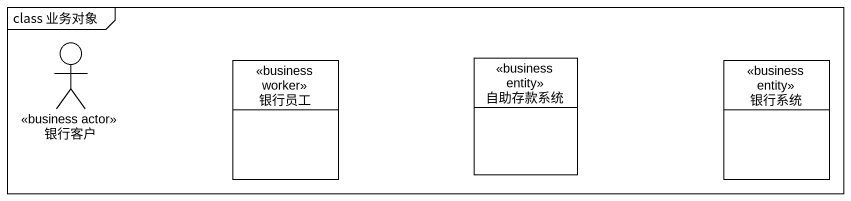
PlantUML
@startuml
mainframe class 业务对象
allowmixing
hide circle
hide empty members
actor 银行客户 <<business actor>>
class 银行员工 <<business worker>>
class 自助存款系统 <<business entity>>
class 银行系统 <<business entity>>
@enduml
